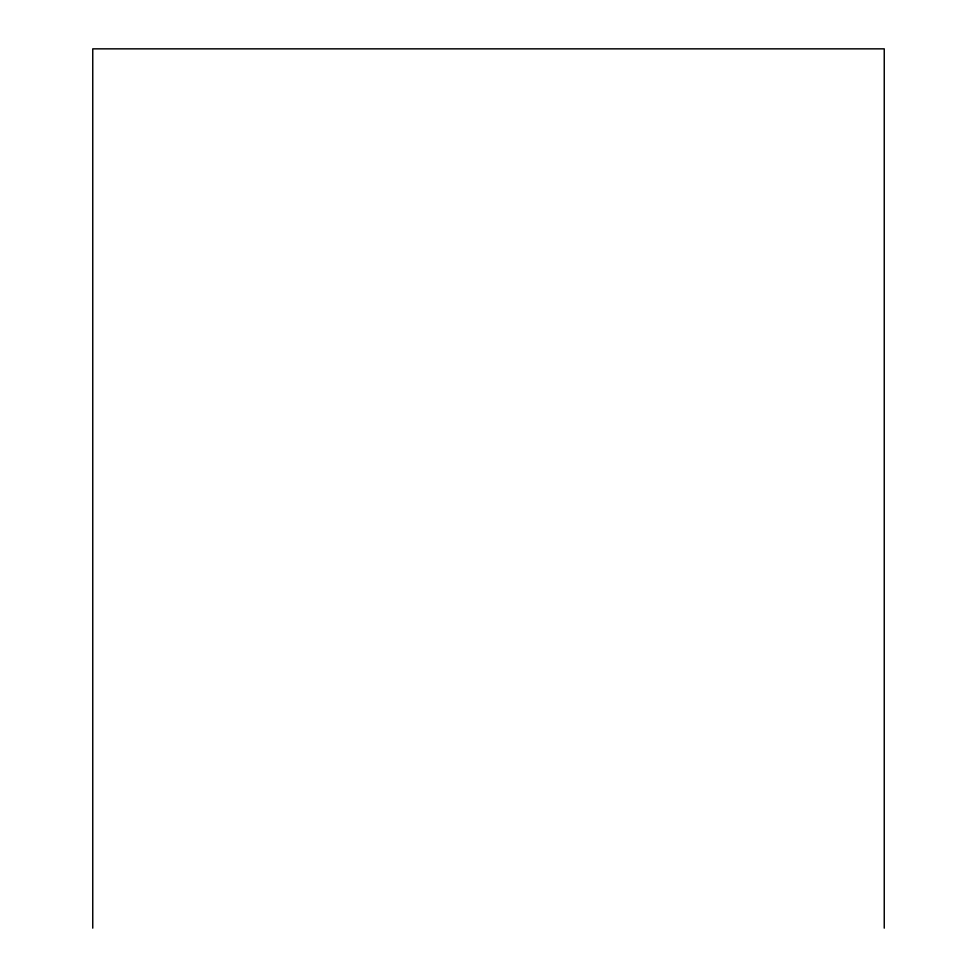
<?xml version="1.0" encoding="UTF-8"?>
<svg xmlns="http://www.w3.org/2000/svg" width="977" height="977" viewBox="0 0 977 977"><rect width="100%" height="100%" fill="white"/><g stroke="black" fill="none" stroke-linecap="round" stroke-linejoin="round"><path stroke-width="1.47" d="M884.246 928.15L884.246 48.85L92.754 48.85L92.754 928.15"/></g></svg>
